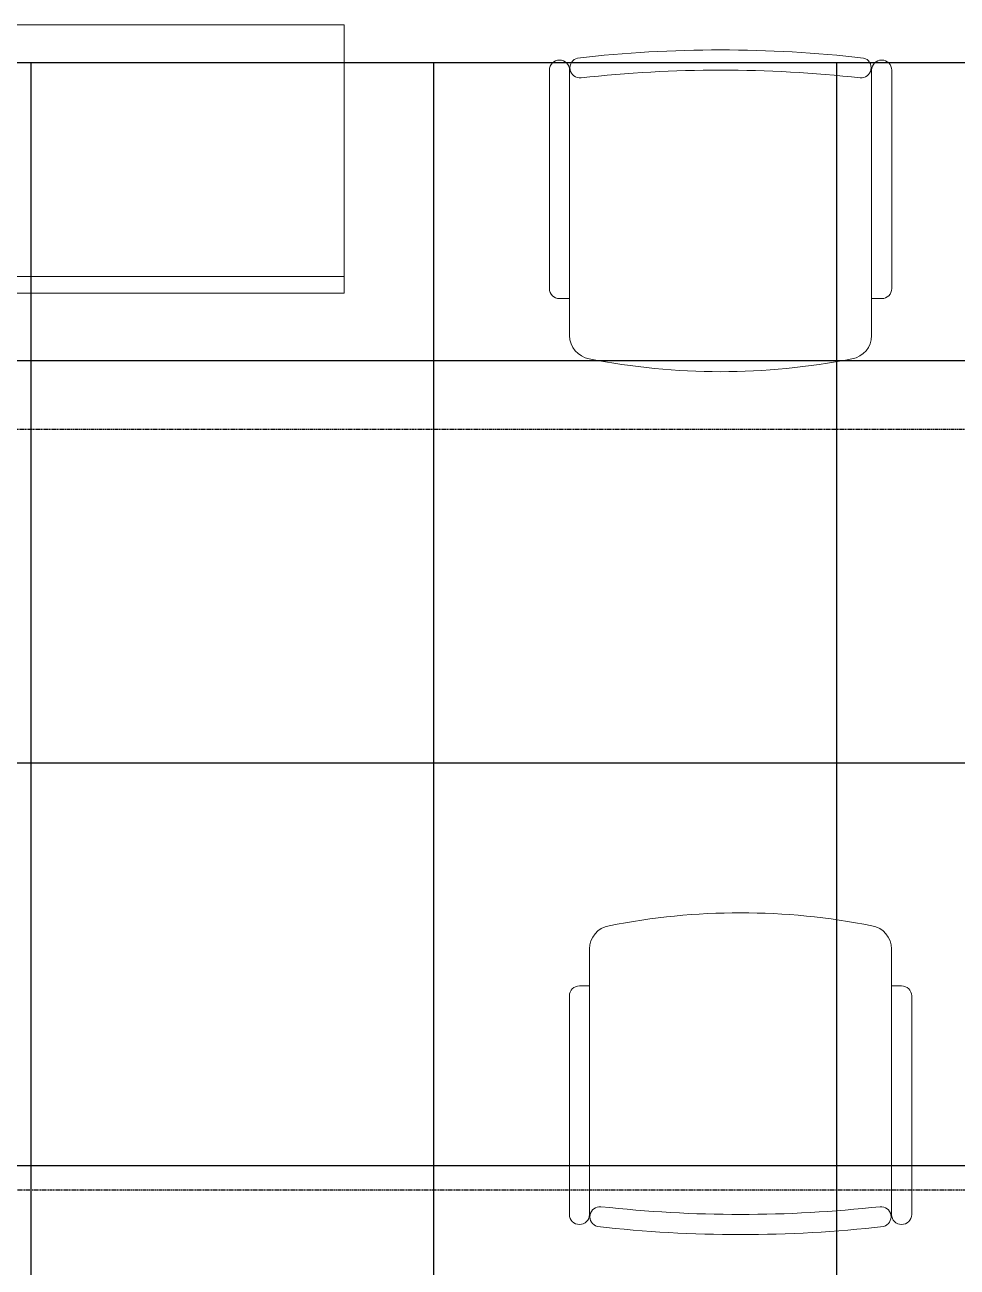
# Model space of a CAD drawing. Extents: x -178977 to 231842, y -29287 to 19916.
# Drawn here: x 10187 to 11576, y 6759 to 8610 of the extents above; entities that cross this region are included whole.
import ezdxf

# ---------------------------------------------------------------- set-up
doc = ezdxf.new("R2010")
doc.units = 0
doc.header["$LTSCALE"] = 0.25
doc.linetypes.add('DASHDOT', pattern=[25.4, 12.7, -6.35, 0, -6.35])
doc.linetypes.add('HIDDEN', pattern=[9.525, 6.35, -3.175])
doc.layers.add('01-First Floor-FUR$0$FALSE CEILING', color=251, linetype='Continuous')
doc.layers.add('01-First Floor-FUR$0$TME-NON MEDICAL FURNITURE', color=242, linetype='Continuous')
for name, color, linetype, lineweight in [('01-First Floor-FUR$0$LOADING', 253, 'Continuous', 5), ('E-LITE-CLNG-CNDT', 6, 'DASHDOT', 35), ('E-POWR-FLOR-CNDT', 6, 'HIDDEN', 25)]:
    doc.layers.add(name, color=color, linetype=linetype, lineweight=lineweight)

# ---------------------------------------------------------------- blocks, each defined once
blk = doc.blocks.new('01-First Floor-FUR$0$GF21016-P')
at = {"layer": '01-First Floor-FUR$0$LOADING', "extrusion": (-1.24384e-09, -1.20261e-09, -1)}
for p, q in [((0.0128, 0.0179), (0.0128, 0.4136)), ((0.4628, 0.0179), (0.4628, 0.4136)), ((-0.0022, 0.3585), (0.0128, 0.3585)), ((0.4778, 0.3585), (0.4628, 0.3585)), ((-0.0172, 0.0179), (-0.0172, 0.3435)), ((0.4928, 0.0179), (0.4928, 0.3435)), ((0.4778, 0.0029), (0.4778, 0.0029))]:
    blk.add_line(p, q, dxfattribs=at)
for centre, radius, start, end in [((-0.2378, -0.5362), 1.0036, 78.7568, 101.2432), ((-0.0478, 0.4136), 0.035, 0, 80.6557), ((-0.4278, 0.4136), 0.035, 99.3443, 180), ((0.0022, 0.3435), 0.015, 0, 90), ((-0.4778, 0.3435), 0.015, 90, 180), ((-0.0284, 0.0145), 0.015, 284.3864, 95.5209), ((-0.2378, 1.8928), 1.8749, 263.6341, 276.3659), ((-0.4471, 0.0145), 0.015, 84.4791, 255.6136), ((0.0022, 0.0179), 0.015, 270, 0), ((0.0022, 0.0179), 0.015, 180, 270), ((-0.2378, 1.8734), 1.8855, 263.5119, 276.4881), ((-0.4778, 0.0179), 0.015, 270, 0), ((-0.4778, 0.0179), 0.015, 180, 270)]:
    blk.add_arc(centre, radius, start, end, dxfattribs=at)
blk = doc.blocks.new('01-First Floor-FUR$0$GF21027-P')
at = {"layer": '01-First Floor-FUR$0$LOADING'}
for p, q in [((0.4, 0.4), (-0.4, 0.4)), ((-0.4, 0.4), (-0.4, 0)), ((0.4, 0), (0.4, 0.4)), ((-0.4, 0.025), (0.4, 0.025)), ((-0.4, 0), (0.4, 0))]:
    blk.add_line(p, q, dxfattribs=at)
blk = doc.blocks.new('01-First Floor-FUR')
at = {"layer": '01-First Floor-FUR$0$FALSE CEILING', "linetype": 'Continuous'}
for p, q in [((10196.4, 5110), (10196.4, 8553.5)), ((10796.4, 5110), (10796.4, 8553.5)), ((11396.4, 5110), (11396.4, 8553.5)), ((8396.4, 8110), (13106, 8110)), ((8396.4, 7510), (13106, 7510)), ((8396.4, 6910), (13106, 6910))]:
    blk.add_line(p, q, dxfattribs=at)
at = {"layer": '01-First Floor-FUR$0$FALSE CEILING'}
blk.add_lwpolyline([(13106, 8553.5), (8396.4, 8553.5), (8396.4, 5110), (13106, 5110)], close=True, dxfattribs=at)
at = {"layer": '01-First Floor-FUR$0$LOADING', "color": 1, "xscale": -1000, "yscale": 1000, "zscale": 1000, "rotation": 359.9999999790883}
blk.add_blockref('01-First Floor-FUR$0$GF21027-P', (10262.5, 8210, -0.1), dxfattribs=at)
at = {"layer": '01-First Floor-FUR$0$TME-NON MEDICAL FURNITURE', "color": 1, "extrusion": (2.67576e-11, -2.24019e-05, 1), "xscale": -1000.000000000002, "yscale": 1000.000000000002, "zscale": -1000.000000000002, "rotation": 180.0000251123527}
blk.add_blockref('01-First Floor-FUR$0$GF21016-P', (10985.6, 8560.5, -0.3), dxfattribs=at)
at = {"layer": '01-First Floor-FUR$0$TME-NON MEDICAL FURNITURE', "color": 1, "extrusion": (4.75185e-05, -1.86519e-05, 1), "xscale": 1000.000000000003, "yscale": 1000.000000000003, "zscale": -1000.000000000001, "rotation": 359.9999749532386}
blk.add_blockref('01-First Floor-FUR$0$GF21016-P', (11015.3, 6819.3, 0.2), dxfattribs=at)

msp = doc.modelspace()

# ---------------------------------------------------------------- linework, layer by layer
at = {"layer": 'E-POWR-FLOR-CNDT'}
for points in [[(8520.2, 7883.9), (8643.9, 8007.6), (11822, 8007.6, 0.414214), (11922, 8107.6), (11922, 8362.5), (12045.7, 8486.3)], [(7905.8, 5369.7), (7905.8, 6798.9, -0.414214), (7980.8, 6873.9), (19068.6, 6873.9, 0.31548), (19139.1, 6923.3), (19215.3, 7133)]]:
    msp.add_lwpolyline(points, format="xyb", dxfattribs=at)

# ---------------------------------------------------------------- block references
at = {"layer": 'E-LITE-CLNG-CNDT'}
msp.add_blockref('01-First Floor-FUR', (0, 0), dxfattribs=at)

doc.saveas('drawing.dxf')
